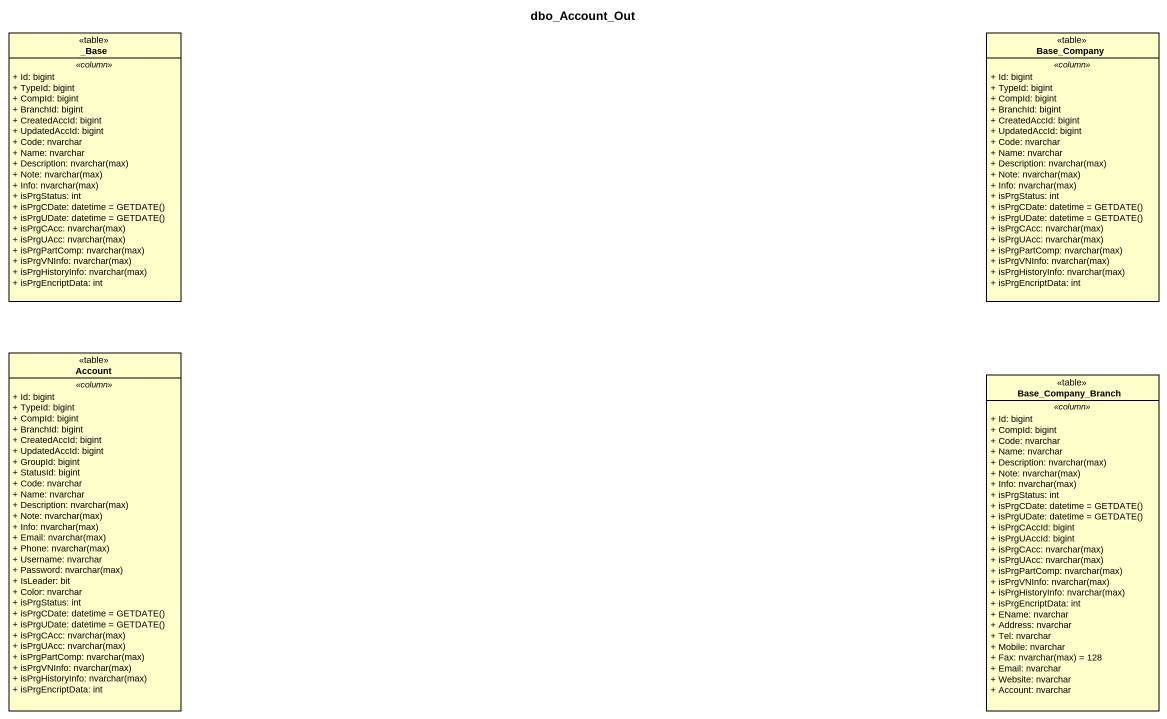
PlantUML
@startuml
title dbo_Account_Out
hide circle
hide empty members
skinparam classAttributeIconSize 0
class "_Base" as Base <<table>> {
  .. <<column>> ..
  + Id: bigint
  + TypeId: bigint
  + CompId: bigint
  + BranchId: bigint
  + CreatedAccId: bigint
  + UpdatedAccId: bigint
  + Code: nvarchar
  + Name: nvarchar
  {field} + Description: nvarchar(max)
  {field} + Note: nvarchar(max)
  {field} + Info: nvarchar(max)
  + isPrgStatus: int
  {field} + isPrgCDate: datetime = GETDATE()
  {field} + isPrgUDate: datetime = GETDATE()
  {field} + isPrgCAcc: nvarchar(max)
  {field} + isPrgUAcc: nvarchar(max)
  {field} + isPrgPartComp: nvarchar(max)
  {field} + isPrgVNInfo: nvarchar(max)
  {field} + isPrgHistoryInfo: nvarchar(max)
  + isPrgEncriptData: int
}
class Base_Company <<table>> {
  .. <<column>> ..
  + Id: bigint
  + TypeId: bigint
  + CompId: bigint
  + BranchId: bigint
  + CreatedAccId: bigint
  + UpdatedAccId: bigint
  + Code: nvarchar
  + Name: nvarchar
  {field} + Description: nvarchar(max)
  {field} + Note: nvarchar(max)
  {field} + Info: nvarchar(max)
  + isPrgStatus: int
  {field} + isPrgCDate: datetime = GETDATE()
  {field} + isPrgUDate: datetime = GETDATE()
  {field} + isPrgCAcc: nvarchar(max)
  {field} + isPrgUAcc: nvarchar(max)
  {field} + isPrgPartComp: nvarchar(max)
  {field} + isPrgVNInfo: nvarchar(max)
  {field} + isPrgHistoryInfo: nvarchar(max)
  + isPrgEncriptData: int
}
class Account <<table>> {
  .. <<column>> ..
  + Id: bigint
  + TypeId: bigint
  + CompId: bigint
  + BranchId: bigint
  + CreatedAccId: bigint
  + UpdatedAccId: bigint
  + GroupId: bigint
  + StatusId: bigint
  + Code: nvarchar
  + Name: nvarchar
  {field} + Description: nvarchar(max)
  {field} + Note: nvarchar(max)
  {field} + Info: nvarchar(max)
  {field} + Email: nvarchar(max)
  {field} + Phone: nvarchar(max)
  + Username: nvarchar
  {field} + Password: nvarchar(max)
  + IsLeader: bit
  + Color: nvarchar
  + isPrgStatus: int
  {field} + isPrgCDate: datetime = GETDATE()
  {field} + isPrgUDate: datetime = GETDATE()
  {field} + isPrgCAcc: nvarchar(max)
  {field} + isPrgUAcc: nvarchar(max)
  {field} + isPrgPartComp: nvarchar(max)
  {field} + isPrgVNInfo: nvarchar(max)
  {field} + isPrgHistoryInfo: nvarchar(max)
  + isPrgEncriptData: int
}
class Base_Company_Branch <<table>> {
  .. <<column>> ..
  + Id: bigint
  + CompId: bigint
  + Code: nvarchar
  + Name: nvarchar
  {field} + Description: nvarchar(max)
  {field} + Note: nvarchar(max)
  {field} + Info: nvarchar(max)
  + isPrgStatus: int
  {field} + isPrgCDate: datetime = GETDATE()
  {field} + isPrgUDate: datetime = GETDATE()
  + isPrgCAccId: bigint
  + isPrgUAccId: bigint
  {field} + isPrgCAcc: nvarchar(max)
  {field} + isPrgUAcc: nvarchar(max)
  {field} + isPrgPartComp: nvarchar(max)
  {field} + isPrgVNInfo: nvarchar(max)
  {field} + isPrgHistoryInfo: nvarchar(max)
  + isPrgEncriptData: int
  + EName: nvarchar
  + Address: nvarchar
  + Tel: nvarchar
  + Mobile: nvarchar
  {field} + Fax: nvarchar(max) = 128
  + Email: nvarchar
  + Website: nvarchar
  + Account: nvarchar
}
@enduml
